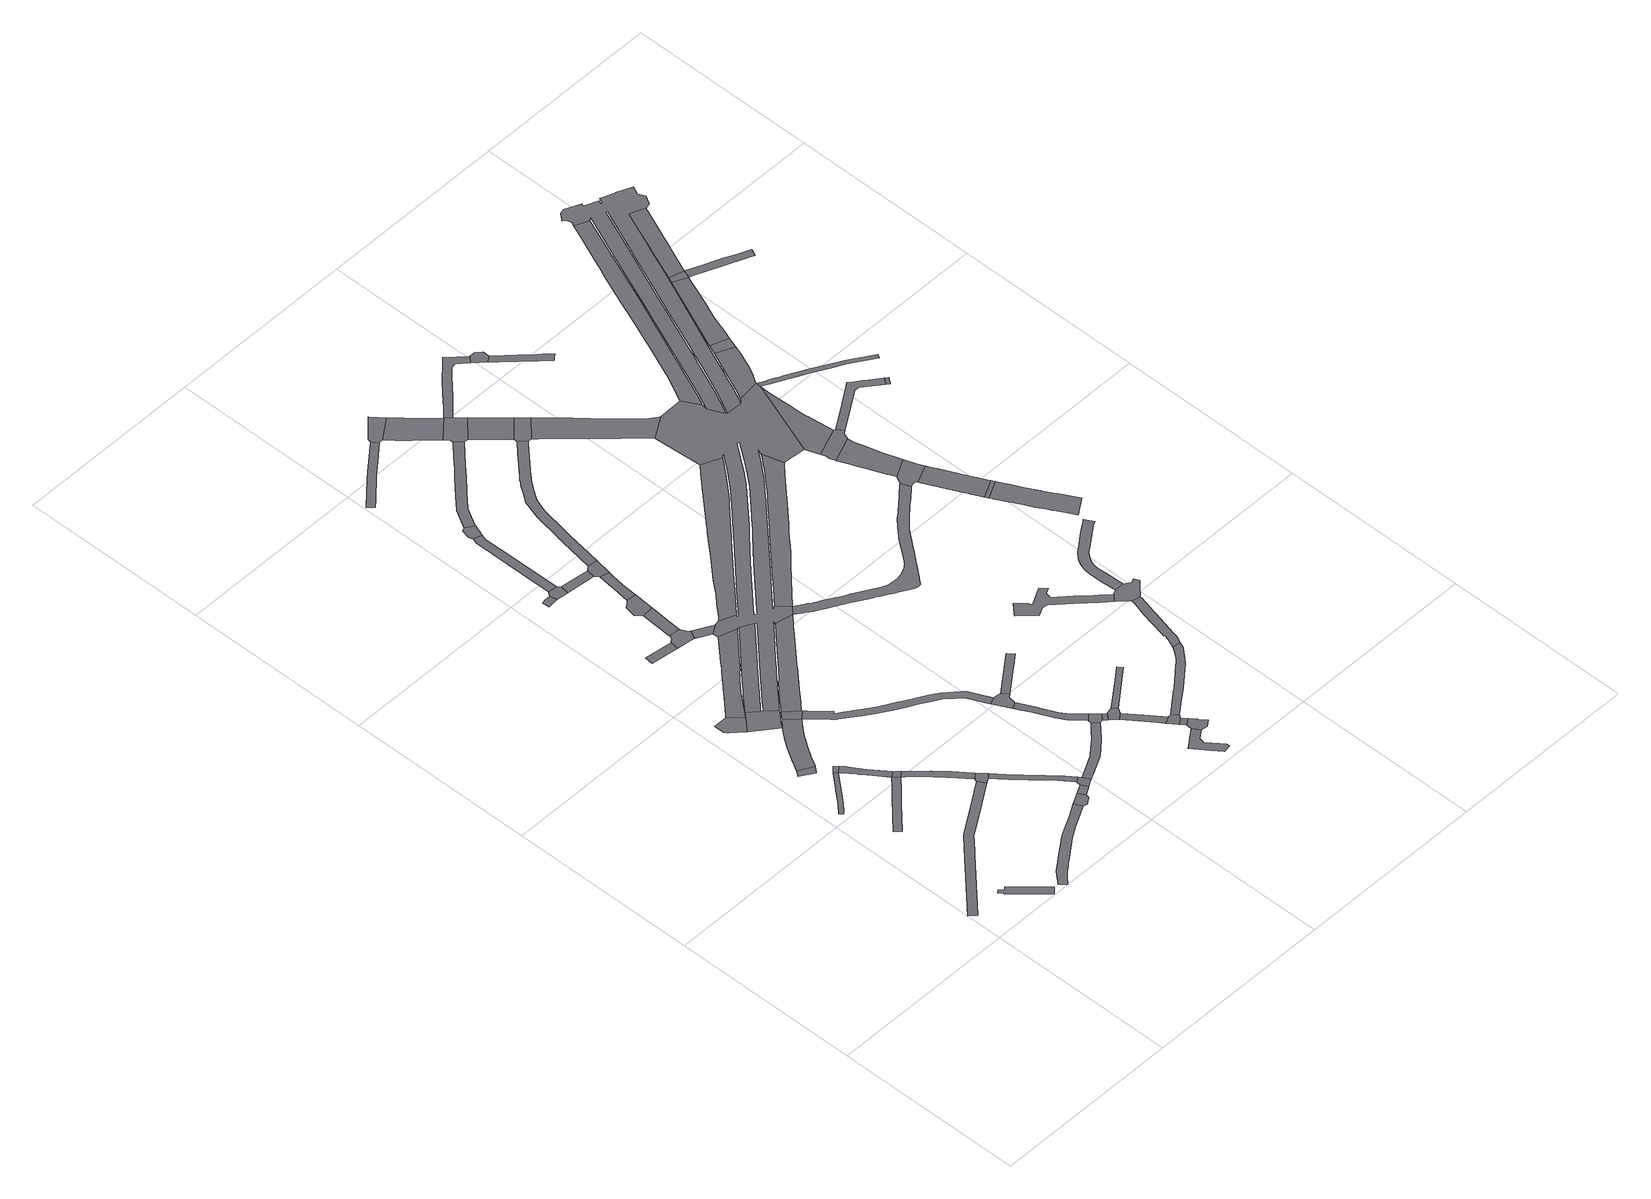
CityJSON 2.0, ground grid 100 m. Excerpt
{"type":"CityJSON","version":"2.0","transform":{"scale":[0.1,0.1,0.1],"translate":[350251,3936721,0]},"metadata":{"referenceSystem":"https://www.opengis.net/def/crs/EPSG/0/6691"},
"CityObjects":{
"road1":{"type":"Road","attributes":{"RoadStructureAttribute.sectionType":"1"},"geometry":[{"type":"MultiSurface","lod":"1","boundaries":[[[0,1,2,3,4,5,6,7,8,9,10,11,12,13,14,15,16,17,18,19,20]]]}]},
"road2":{"type":"Road","attributes":{"RoadStructureAttribute.sectionType":"1"},"geometry":[{"type":"MultiSurface","lod":"1","boundaries":[[[21,22,23,24,25,26,27,28,29,30,31,32,33,34,35]]]}]},
"road3":{"type":"Road","geometry":[{"type":"MultiSurface","lod":"1","boundaries":[[[36,37,38,39,40,41,42,43,44,45,46,47,48]]]}]},
"road4":{"type":"Road","attributes":{"RoadStructureAttribute.sectionType":"1"},"geometry":[{"type":"MultiSurface","lod":"1","boundaries":[[[49,50,51,52,53,54,55,56,57,58,59,60]]]}]},
"road5":{"type":"Road","geometry":[{"type":"MultiSurface","lod":"1","boundaries":[[[61,62,63,64]]]}]},
"road6":{"type":"Road","geometry":[{"type":"MultiSurface","lod":"1","boundaries":[[[65,41,40,66]]]}]},
"road7":{"type":"Road","attributes":{"RoadStructureAttribute.sectionType":"1"},"geometry":[{"type":"MultiSurface","lod":"1","boundaries":[[[67,68,69,70,71,72,73,66,40,74,75,76,77,78,79,80,49]]]}]},
"road8":{"type":"Road","geometry":[{"type":"MultiSurface","lod":"1","boundaries":[[[81,82,83,84,85,86,87]]]}]},
"road9":{"type":"Road","attributes":{"RoadStructureAttribute.sectionType":"1"},"geometry":[{"type":"MultiSurface","lod":"1","boundaries":[[[88,89,90,91,92,93,94,95,96,97,98,99,100,101,102,103,104,105,106,107,108,109,110]]]}]},
"road10":{"type":"Road","attributes":{"function":"2","RoadStructureAttribute.sectionType":"1"},"geometry":[{"type":"MultiSurface","lod":"1","boundaries":[[[111,112,113,114,115,116,117,118,119,120,62,61,121,122,123,124,125,126,127,128,129,130,131]]]}]},
"road11":{"type":"Road","geometry":[{"type":"MultiSurface","lod":"1","boundaries":[[[132,133,67,49,60,134]]]}]},
"road12":{"type":"Road","geometry":[{"type":"MultiSurface","lod":"1","boundaries":[[[135,136,137,138,139,140,141,142,143,144,145,146,147,148,149,150,151,152]]]}]},
"road13":{"type":"Road","attributes":{"RoadStructureAttribute.sectionType":"1"},"geometry":[{"type":"MultiSurface","lod":"1","boundaries":[[[60,153,154,155,156,157,158,159,160,161,162,163,164,165,166,134]]]}]},
"road14":{"type":"Road","geometry":[{"type":"MultiSurface","lod":"1","boundaries":[[[167,168,169,111,131]]]}]},
"road15":{"type":"Road","geometry":[{"type":"MultiSurface","lod":"1","boundaries":[[[160,35,34,170,171,172,173,161]]]}]},
"road16":{"type":"Road","attributes":{"RoadStructureAttribute.sectionType":"1"},"geometry":[{"type":"MultiSurface","lod":"1","boundaries":[[[174,175,176,177,178,179,180,181]]]}]},
"road17":{"type":"Road","geometry":[{"type":"MultiSurface","lod":"1","boundaries":[[[99,98,182,183,184,185]]]}]},
"road18":{"type":"Road","attributes":{"function":"2","RoadStructureAttribute.sectionType":"1"},"geometry":[{"type":"MultiSurface","lod":"1","boundaries":[[[186,187,188,189,190,191,192,193,194,195,196,197,84,83,198,199,200,201,202,203,204,205,206,207,208]]]}]},
"road19":{"type":"Road","attributes":{"RoadStructureAttribute.sectionType":"1"},"geometry":[{"type":"MultiSurface","lod":"1","boundaries":[[[209,210,211,212,213,214,215,216,217,218,219,220,221,222,223,224,225,172,171]]]}]},
"road20":{"type":"Road","attributes":{"RoadStructureAttribute.sectionType":"1"},"geometry":[{"type":"MultiSurface","lod":"1","boundaries":[[[226,227,228,229,230]]]}]},
"road21":{"type":"Road","attributes":{"RoadStructureAttribute.sectionType":"1"},"geometry":[{"type":"MultiSurface","lod":"1","boundaries":[[[184,231,232,185]]]}]},
"road22":{"type":"Road","attributes":{"function":"2","RoadStructureAttribute.sectionType":"7"},"geometry":[{"type":"MultiSurface","lod":"1","boundaries":[[[233,234,235,236,237,238,239,240,241,242,243,244,245,246,247,248,249,135,152,250,251,252,253,254,255,256,257,258,259,260,261]]]}]},
"road23":{"type":"Road","geometry":[{"type":"MultiSurface","lod":"1","boundaries":[[[262,263,174,181,264,265,266,267,268]]]}]},
"road24":{"type":"Road","geometry":[{"type":"MultiSurface","lod":"1","boundaries":[[[269,270,227,226,271,272]]]}]},
"road25":{"type":"Road","geometry":[{"type":"MultiSurface","lod":"1","boundaries":[[[273,274,275,218,217,232,231]]]}]},
"road26":{"type":"Road","attributes":{"RoadStructureAttribute.sectionType":"1"},"geometry":[{"type":"MultiSurface","lod":"1","boundaries":[[[276,277,278,279,280,281,282,283,284,285,286,287,288,289,290,291,292,293,294,295,296,297,298,299,300,301,302,303,304,305,306,307,308,309,310,311,312,313,314,315,316,317,318,319,320,321,322,167,131]]]}]},
"road27":{"type":"Road","attributes":{"RoadStructureAttribute.sectionType":"1"},"geometry":[{"type":"MultiSurface","lod":"1","boundaries":[[[323,324,325,326,327,328,329,262,268]]]}]},
"road28":{"type":"Road","attributes":{"function":"2","RoadStructureAttribute.sectionType":"1"},"geometry":[{"type":"MultiSurface","lod":"1","boundaries":[[[168,330,331,332,333,334,335,336,337,338,339,340,341,342,343,344,345,346,347,348,349,350,351,352,169]]]}]},
"road29":{"type":"Road","geometry":[{"type":"MultiSurface","lod":"1","boundaries":[[[353,354,355,356,266,265,357,358,359]]]}]},
"road30":{"type":"Road","attributes":{"RoadStructureAttribute.sectionType":"1"},"geometry":[{"type":"MultiSurface","lod":"1","boundaries":[[[360,361,362,363,270,269,364,365,366,367,368,369]]]}]},
"road31":{"type":"Road","geometry":[{"type":"MultiSurface","lod":"1","boundaries":[[[325,370,371,372,373,374,375,376,377,326]]]}]},
"road32":{"type":"Road","attributes":{"RoadStructureAttribute.sectionType":"1"},"geometry":[{"type":"MultiSurface","lod":"1","boundaries":[[[271,378,379,380,381,382,383,384,385,272]]]}]},
"road33":{"type":"Road","attributes":{"RoadStructureAttribute.sectionType":"1"},"geometry":[{"type":"MultiSurface","lod":"1","boundaries":[[[386,387,371,370,388,389,390,391,392,393]]]}]},
"road34":{"type":"Road","geometry":[{"type":"MultiSurface","lod":"1","boundaries":[[[368,394,395,396,397,398,399,369]]]}]},
"road35":{"type":"Road","attributes":{"RoadStructureAttribute.sectionType":"1"},"geometry":[{"type":"MultiSurface","lod":"1","boundaries":[[[400,401,402,403,404,405,406,407,408,409,410,411,412,413,414,415,275,274]]]}]},
"road36":{"type":"Road","geometry":[{"type":"MultiSurface","lod":"1","boundaries":[[[382,381,393,392,416,417]]]}]},
"road37":{"type":"Road","geometry":[{"type":"MultiSurface","lod":"1","boundaries":[[[418,419,420,421,300,299,422,423]]]}]},
"road38":{"type":"Road","attributes":{"RoadStructureAttribute.sectionType":"1"},"geometry":[{"type":"MultiSurface","lod":"1","boundaries":[[[424,425,426,427,428,429,430,431,432,433,434,435]]]}]},
"road39":{"type":"Road","attributes":{"RoadStructureAttribute.sectionType":"1"},"geometry":[{"type":"MultiSurface","lod":"1","boundaries":[[[436,437,438,439,440,441,442,418,423,443,444,445,446,447,448,449,450]]]}]},
"road40":{"type":"Road","geometry":[{"type":"MultiSurface","lod":"1","boundaries":[[[408,407,451,452,453,436,450]]]}]},
"road41":{"type":"Road","attributes":{"RoadStructureAttribute.sectionType":"1"},"geometry":[{"type":"MultiSurface","lod":"1","boundaries":[[[451,454,455,452]]]}]},
"road42":{"type":"Road","attributes":{"RoadStructureAttribute.sectionType":"1"},"geometry":[{"type":"MultiSurface","lod":"1","boundaries":[[[456,457,458,459,460,461,462,463,396,395,464,465,466,467,468,469,470]]]}]},
"road43":{"type":"Road","geometry":[{"type":"MultiSurface","lod":"1","boundaries":[[[471,455,454,472,473,474,475]]]}]},
"road44":{"type":"Road","attributes":{"RoadStructureAttribute.sectionType":"1"},"geometry":[{"type":"MultiSurface","lod":"1","boundaries":[[[476,477,478,421,420]]]}]},
"road45":{"type":"Road","attributes":{"RoadStructureAttribute.sectionType":"1"},"geometry":[{"type":"MultiSurface","lod":"1","boundaries":[[[479,480,481,482,483,484,485,486,487]]]}]},
"road46":{"type":"Road","attributes":{"RoadStructureAttribute.sectionType":"1"},"geometry":[{"type":"MultiSurface","lod":"1","boundaries":[[[488,474,473,489,490,491,492]]]}]},
"road47":{"type":"Road","attributes":{"RoadStructureAttribute.sectionType":"1"},"geometry":[{"type":"MultiSurface","lod":"1","boundaries":[[[416,493,494,495,496,497,498,499,500,501,502,503,504,505,506,507,508,509,510,511,512,513,514,515,516,517,518,519,520,521,522,523,524,525,526,527,528,529,417]]]}]},
"road48":{"type":"Road","geometry":[{"type":"MultiSurface","lod":"1","boundaries":[[[491,530,531,532,533,534,492]]]}]},
"road49":{"type":"Road","attributes":{"RoadStructureAttribute.sectionType":"1"},"geometry":[{"type":"MultiSurface","lod":"1","boundaries":[[[535,532,531,536]]]}]},
"road50":{"type":"Road","geometry":[{"type":"MultiSurface","lod":"1","boundaries":[[[537,538,539,540,535,536,479,487]]]}]},
"road51":{"type":"Road","geometry":[{"type":"MultiSurface","lod":"1","boundaries":[[[541,542,543,544,545,546,424,435]]]}]},
"road52":{"type":"Road","attributes":{"RoadStructureAttribute.sectionType":"1"},"geometry":[{"type":"MultiSurface","lod":"1","boundaries":[[[547,548,549,471,475]]]}]},
"road53":{"type":"Road","attributes":{"function":"3","RoadStructureAttribute.sectionType":"1"},"geometry":[{"type":"MultiSurface","lod":"1","boundaries":[[[543,550,551,552,553,554,555,556,557,544]]]}]},
"road54":{"type":"Road","attributes":{"function":"2","RoadStructureAttribute.sectionType":"1"},"geometry":[{"type":"MultiSurface","lod":"1","boundaries":[[[558,559,560,561,562,563,564,565,566,567,568,569,570,571,572,573,574,575,576,577,578,579,580,581,582,583,584,585,586,587,588,589,590,591,592,593,594,595,596]]]}]},
"road55":{"type":"Road","attributes":{"function":"2"},"geometry":[{"type":"MultiSurface","lod":"1","boundaries":[[[597,598,599,600,601,602,603,604,605,606,607,608,609,610,611,612,613,614,615,616,617,618,619,620,621,622,623,624,625,626,627,628,629,630,631,632,633,634,635,636,637,638,639,640,641,642,643,644,645,646,596,595,647,648,649,650,651,652,653,654,655,656,657,658,659,660,661,662,663,664,665,666,667,668,669,670,671,672,673,575,574,353,359,186,208,674,675,676,677,678,679,680,233,261,681,682,683,684,685,686,687,688,689,690,691,692,150,149,693,694,695,696,697,698,699,700,701,702,703,704,705,706,707,708,709,710,711,712,713,714,715,716,717,343,342,718],[719,720,721,722,723,724,725,726,727,728,729,730,731,732,733,734,735,736,737,738,739,740,741,742,743,744,745,746,747,748,749,750,751,752,753,754]]]}]},
"road56":{"type":"Road","geometry":[{"type":"MultiSurface","lod":"1","boundaries":[[[555,554,755,756,456,470,757,758,759]]]}]},
"road57":{"type":"Road","attributes":{"RoadStructureAttribute.sectionType":"1"},"geometry":[{"type":"MultiSurface","lod":"1","boundaries":[[[760,761,762,763,764,765,766,767,768,534,533,769,770,771,772,773,774,775,776]]]}]},
"road58":{"type":"Road","attributes":{"function":"2","RoadStructureAttribute.sectionType":"1"},"geometry":[{"type":"MultiSurface","lod":"1","boundaries":[[[777,778,779,780,781,782,783,784,785,786,787,788,628,627,789,790,791,792,793,794,795,796,797,798,799,800,801,802,597,718]]]}]},
"road59":{"type":"Road","attributes":{"function":"3","RoadStructureAttribute.sectionType":"1"},"geometry":[{"type":"MultiSurface","lod":"1","boundaries":[[[803,804,805,806,758,757,807,808]]]}]},
"road60":{"type":"Road","geometry":[{"type":"MultiSurface","lod":"1","boundaries":[[[342,809,810,811,812,813,814,815,816,817,818,819,820,821,822,823,824,825,826,827,828,829,830,831,832,833,834,835,836,837,838,839,840,841,842,843,844,845,846,847,848,849,850,851,852,853,854,855,856,857,858,859,860,861,862,863,864,865,866,867,868,869,870,871,872,873,874,875,876,877,878,879,880,881,882,883,884,885,886,887,888,889,890,891,892,893,894,895,896,897,898,899,900,901,902,903,904,905,906,907,908,909,910,911,912,913,914,915,916,917,918,919,920,921,922,923,924,925,926,927,928,929,930,931,932,933,934,935,936,937,938,939,940,941,942,943,944,945,946,947,948,949,950,951,952,953,954,955,956,957,958,959,960,961,962,963,964,965,966,967,968,969,970,971,972,973,974,975,976,977,978,979,980,981,982,983,984,985,986,987,988,989,990,991,992,993,994,995,996,997,998,999,1000,1001,1002,1003,1004,1005,1006,1007,1008,1009,1010,1011,1012,1013,1014,1015,1016,1017,1018,1019,1020,1021,1022,1023,1024,1025,1026,1027,1028,1029,1030,1031,1032,1033,1034,1035,1036,1037,1038,1039,1040,1041,1042,1043,1044,1045,1046,1047,1048,1049,1050,1051,1052,718]]]}]},
"road61":{"type":"Road","geometry":[{"type":"MultiSurface","lod":"1","boundaries":[[[1053,1054,803,808,511,510,1055,1056]]]}]},
"road62":{"type":"Road","attributes":{"RoadStructureAttribute.sectionType":"1"},"geometry":[{"type":"MultiSurface","lod":"1","boundaries":[[[1057,1058,1059,1060,1061,1062,1063,1064,1065,1066,1067,1068,1069,1070,1071,1072,1073,1074,1075,1076,1077,1078,1079]]]}]},
"road63":{"type":"Road","attributes":{"RoadStructureAttribute.sectionType":"1"},"geometry":[{"type":"MultiSurface","lod":"1","boundaries":[[[1080,1081,1082,1083,1084,1085,1086,1087,1088,1089,1090,1091,1092,1093,1094,1095,1096,555,759]]]}]},
"road64":{"type":"Road","geometry":[{"type":"MultiSurface","lod":"1","boundaries":[[[1097,1098,1099,1100,1101,1102,1103,1056,1055,1104,1105,1106,1107,1108,1109,1110,1111,646,645]]]}]},
"road65":{"type":"Road","geometry":[{"type":"MultiSurface","lod":"1","boundaries":[[[1112,1113,1114,1115,1116,1117,1118,1119,1120,1121,1122,1123,1124,1125,1126,1127,1128,1129,1130,1131,1132,760,776]]]}]},
"road66":{"type":"Road","geometry":[{"type":"MultiSurface","lod":"1","boundaries":[[[1133,1057,1079,1120,1119,1134,1135,1136,1137,1138,1139]]]}]},
"road67":{"type":"Road","geometry":[{"type":"MultiSurface","lod":"1","boundaries":[[[1140,1141,1089,1088,1142,1143,1144,1145]]]}]},
"road68":{"type":"Road","attributes":{"RoadStructureAttribute.sectionType":"1"},"geometry":[{"type":"MultiSurface","lod":"1","boundaries":[[[1144,1146,1147,1148,1149,1150,1151,1152,1153,1154,1155,1156,1157,1145]]]}]},
"road69":{"type":"Road","attributes":{"RoadStructureAttribute.sectionType":"1"},"geometry":[{"type":"MultiSurface","lod":"1","boundaries":[[[1158,1159,1160,1161,1162,1163,1164,1165,1166,1167,1168,1169,1170,1171,1172,1173,1174,1175,1176,1177,1178,1179,1180,1181,1182,1183,1184,1185,1186,1187,1188,1189,1190,1133,1139]]]}]},
"road70":{"type":"Road","attributes":{"function":"3","RoadStructureAttribute.sectionType":"1"},"geometry":[{"type":"MultiSurface","lod":"1","boundaries":[[[1191,1192,1193,1194,1195,1196,1197,1198,1199,1200,1201,1202,1203,1204,1205]]]}]},
"road71":{"type":"Road","attributes":{"RoadStructureAttribute.sectionType":"1"},"geometry":[{"type":"MultiSurface","lod":"1","boundaries":[[[1206,1205,1204,1011,1010,1207,1208,1209,1210,1211,1212,1213,1214,1215,1216,1217,1218,1219,1220,1221,1222,1223,1224,1225,1226,1227,1228,1229,1230,1231,1232,1233,1234,1235,1236]]]}]},
"road72":{"type":"Road","geometry":[{"type":"MultiSurface","lod":"1","boundaries":[[[1237,1238,1239,1240,1196,1195,1241,1242,1243,1244]]]}]},
"road73":{"type":"Road","geometry":[{"type":"MultiSurface","lod":"1","boundaries":[[[1235,1245,1246,1247,1248,1249,1250,1251,1252,1253,1254,1255,1256,1257,1258,1259,1260,1261,1262,1263,1264,1265,1266,1267,1268,1269,1270,1271,1272,1273,1274,1275,1276,1277,1278,1279,1280,1281,1282,1283,1284,1285,1286,1287,1288,1289,1290,1291,1292,1293,1294,1295,1296,1297,1298,1299,1300,1301,1302,1303,1304,1305,1306,1307,1308,1309,1310,1311,1312,1313,1314,1315,1316,1317,1318,1236]]]}]},
"road74":{"type":"Road","geometry":[{"type":"MultiSurface","lod":"1","boundaries":[[[630,1237,1244,1319,1320,1321,1322,1323,1324,1325,1326,1327,1328,1329,631]]]}]},
"road75":{"type":"Road","geometry":[{"type":"MultiSurface","lod":"1","boundaries":[[[1330,1331,1309,1308,1332]]]}]},
"road76":{"type":"Road","attributes":{"function":"3","RoadStructureAttribute.sectionType":"1"},"geometry":[{"type":"MultiSurface","lod":"1","boundaries":[[[1333,1334,1335,1336,1337,1338,1339,1340,1341,1342,1343,1344,1330,1332,1345,1346,1347,1348,1349,1350,1351,1352,1353,1354,1355,1356,1357,1358,1359]]]}]},
"road77":{"type":"Road","geometry":[{"type":"MultiSurface","lod":"1","boundaries":[[[1360,1361,1362,1363,1364,633,632,1365,1366,1367,1368,1369,1370,1371,1372,1373]]]}]},
"road78":{"type":"Road","attributes":{"RoadStructureAttribute.sectionType":"1"},"geometry":[{"type":"MultiSurface","lod":"1","boundaries":[[[1374,1375,1376,1377,1378,1379,1380,1381,1243,1242,1382,1383,1384,1385,1386,1387,1388]]]}]},
"road79":{"type":"Road","geometry":[{"type":"MultiSurface","lod":"1","boundaries":[[[1372,1389,1390,1391,1392,1393,1373]]]}]},
"road80":{"type":"Road","attributes":{"function":"2","RoadStructureAttribute.sectionType":"1"},"geometry":[{"type":"MultiSurface","lod":"1","boundaries":[[[643,1394,1395,1396,1397,1398,1399,1400,1401,1402,1403,1404,1405,1406,1407,1408,1409,1410,1411,1412,1413,1414,1415,1416,1417,644]]]}]},
"road81":{"type":"Road","attributes":{"RoadStructureAttribute.sectionType":"1"},"geometry":[{"type":"MultiSurface","lod":"1","boundaries":[[[1418,1419,1420,1421,1422,1423,1424,1425,1426,1427,1428,1429,1430,632,631,1431,1432,1433,1434,1435,1436,1437,1438,1439,1440,1441,1442,1443,1444]]]}]},
"road82":{"type":"Road","geometry":[{"type":"MultiSurface","lod":"1","boundaries":[[[1388,1387,1445,1446]]]}]},
"road83":{"type":"Road","attributes":{"function":"2","RoadStructureAttribute.sectionType":"1"},"geometry":[{"type":"MultiSurface","lod":"1","boundaries":[[[1447,1448,1449,1450,1451,1452,1453,1454,1390,1389]]]}]},
"road84":{"type":"Road","attributes":{"function":"2","RoadStructureAttribute.sectionType":"7"},"geometry":[{"type":"MultiSurface","lod":"1","boundaries":[[[1455,1456,1457,1458,1459,1460,1405,1404,1461,1462,1463,1464,1465,1466,1467,1468,1469,1470,1471,1472,1473,1474,1475,1476,1477,1478,1479,640,639,1480,1481,1482,1483,1484,1485,1486,1487,1488,1489,1490,1491,1492,1493,1494,1495,1496,1497,1498,1499,1500,1501,1502,1503,1504,1505,1506,1507,1508,1509,1510,1511,1512,1513,1514,1515,637,636,1516,1517,1518,1519,1520,1521,1522,1523,1524,1525,1526,1527,1528,1529,1530,1531,1532,1533,1534,1535,1536,1537,1538,1539,1540,1541,1542,1543,1544,1545,1546,1547,1548,1549,1550,1551,1552,1553]]]}]},
"road85":{"type":"Road","geometry":[{"type":"MultiSurface","lod":"1","boundaries":[[[1454,1453,1554,1555]]]}]},
"road86":{"type":"Road","attributes":{"function":"2","RoadStructureAttribute.sectionType":"1"},"geometry":[{"type":"MultiSurface","lod":"1","boundaries":[[[1554,1556,1557,1558,1559,1560,1561,1537,1536,1562,1563,1564,1555]]]}]},
"road87":{"type":"Road","attributes":{"RoadStructureAttribute.sectionType":"1"},"geometry":[{"type":"MultiSurface","lod":"1","boundaries":[[[1453,1565,1566,1567,1568,1569,1570,1571,1572,1573,1574,1575,1576,1577,1554]]]}]}
},
"vertices":[
[383,54,0],[349,89,0],[323,116,0],[299,145,0],[297,147,0],[287,157,0],[248,200,0],[233,186,0],[222,198,0],[214,206,0],[199,195,0],[209,185,0],[219,174,0],[215,170,0],[265,115,0],[296,82,0],[298,80,0],[342,34,0],[360,15,0],[368,7,0],[399,37,0],
[483,634,0],[412,588,0],[357,553,0],[303,499,0],[301,497,0],[4,198,0],[36,166,0],[300,431,0],[302,433,0],[319,450,0],[386,517,0],[404,529,0],[499,589,0],[664,696,0],[639,735,0],
[100,1049,0],[129,1079,0],[182,1142,0],[193,1154,0],[254,1227,0],[239,1243,0],[175,1168,0],[169,1161,0],[158,1148,0],[122,1106,0],[112,1094,0],[69,1051,0],[86,1035,0],
[400,1033,0],[357,992,0],[312,948,0],[308,944,0],[306,942,0],[158,799,0],[186,770,0],[305,886,0],[307,888,0],[335,915,0],[372,950,0],[426,1003,0],
[214,1329,0],[136,1372,0],[117,1343,0],[186,1299,0],
[268,1271,0],[286,1252,0],
[428,1054,0],[357,1149,0],[346,1164,0],[311,1220,0],[309,1223,0],[303,1233,0],[299,1237,0],[268,1211,0],[309,1157,0],[311,1154,0],[321,1140,0],[362,1084,0],[387,1050,0],[398,1034,0],
[159,1699,0],[168,1708,0],[223,1765,0],[158,1827,0],[87,1827,0],[87,1773,0],[99,1757,0],
[460,11,0],[474,25,0],[506,57,0],[536,79,0],[550,90,0],[551,91,0],[557,95,0],[677,184,0],[733,218,0],[808,259,0],[855,284,0],[833,323,0],[762,283,0],[712,256,0],[679,240,0],[666,233,0],[649,223,0],[540,142,0],[522,129,0],[505,117,0],[478,96,0],[422,33,0],[452,3,0],
[324,1636,0],[316,1629,0],[314,1626,0],[299,1610,0],[293,1604,0],[282,1592,0],[242,1543,0],[214,1501,0],[167,1427,0],[166,1424,0],[220,1339,0],[240,1375,0],[243,1381,0],[287,1450,0],[289,1453,0],[313,1488,0],[314,1490,0],[315,1491,0],[316,1493,0],[349,1534,0],[388,1575,0],
[436,1044,0],[433,1046,0],[454,1025,0],
[244,1787,0],[228,1769,0],[224,1765,0],[170,1709,0],[160,1698,0],[287,1601,0],[299,1617,0],[314,1637,0],[316,1639,0],[332,1656,0],[344,1669,0],[347,1672,0],[356,1682,0],[357,1683,0],[358,1684,0],[305,1733,0],[298,1738,0],[296,1740,0],
[441,988,0],[487,943,0],[531,895,0],[568,851,0],[573,845,0],[577,840,0],[643,754,0],[644,753,0],[673,775,0],[668,781,0],[606,863,0],[599,871,0],[598,872,0],[549,930,0],
[424,1607,0],[421,1610,0],[357,1671,0],
[679,706,0],[688,712,0],[711,731,0],[693,751,0],
[332,2324,0],[324,2325,0],[322,2325,0],[186,2344,0],[180,2299,0],[322,2280,0],[324,2280,0],[326,2279,0],
[875,277,0],[909,300,0],[914,319,0],[894,356,0],
[504,2195,0],[420,2105,0],[394,2077,0],[391,2073,0],[333,2011,0],[321,1999,0],[319,1996,0],[309,1986,0],[297,1973,0],[286,1962,0],[246,1919,0],[173,1842,0],[227,1770,0],[317,1882,0],[319,1884,0],[375,1943,0],[379,1947,0],[388,1956,0],[392,1960,0],[410,1979,0],[415,1979,0],[459,2024,0],[597,2165,0],
[694,705,0],[717,677,0],[748,637,0],[751,633,0],[807,570,0],[807,569,0],[823,551,0],[894,474,0],[945,406,0],[970,424,0],[933,473,0],[922,485,0],[875,539,0],[869,545,0],[810,614,0],[799,626,0],[760,672,0],
[180,2882,0],[172,2919,0],[141,2917,0],[120,2915,0],[122,2877,0],
[960,348,0],[940,381,0],
[610,2166,0],[463,2016,0],[444,1998,0],[432,1985,0],[418,1971,0],[405,1958,0],[399,1952,0],[397,1949,0],[392,1945,0],[386,1939,0],[382,1934,0],[354,1905,0],[339,1889,0],[320,1870,0],[319,1869,0],[317,1867,0],[246,1789,0],[299,1744,0],[303,1749,0],[314,1761,0],[316,1762,0],[318,1765,0],[341,1790,0],[400,1851,0],[460,1912,0],[491,1943,0],[496,1948,0],[535,1989,0],[675,2131,0],
[358,2358,0],[357,2344,0],[373,2273,0],[422,2266,0],[446,2310,0],[437,2316,0],[417,2354,0],
[234,2935,0],[189,2941,0],[243,2875,0],[248,2920,0],
[978,359,0],[1001,371,0],[982,407,0],
[391,1572,0],[401,1561,0],[411,1549,0],[476,1475,0],[482,1468,0],[485,1464,0],[487,1463,0],[491,1460,0],[493,1458,0],[498,1454,0],[582,1392,0],[642,1351,0],[690,1320,0],[691,1319,0],[759,1282,0],[804,1257,0],[865,1223,0],[909,1196,0],[951,1158,0],[973,1137,0],[977,1132,0],[981,1126,0],[1022,1045,0],[1035,1018,0],[1070,1035,0],[1063,1049,0],[1049,1079,0],[1016,1148,0],[1004,1164,0],[979,1187,0],[933,1227,0],[887,1257,0],[809,1300,0],[781,1317,0],[759,1329,0],[689,1369,0],[663,1384,0],[659,1387,0],[562,1454,0],[547,1465,0],[527,1479,0],[513,1490,0],[509,1492,0],[519,1501,0],[483,1539,0],[438,1592,0],[432,1598,0],
[420,2386,0],[426,2464,0],[432,2533,0],[371,2529,0],[365,2453,0],[363,2425,0],[358,2363,0],
[484,1675,0],[493,1685,0],[516,1710,0],[586,1785,0],[593,1792,0],[614,1815,0],[695,1901,0],[696,1902,0],[719,1927,0],[766,1977,0],[778,1990,0],[783,1995,0],[832,2044,0],[737,2062,0],[733,2056,0],[624,1944,0],[597,1916,0],[544,1863,0],[490,1808,0],[488,1806,0],[484,1807,0],[410,1729,0],[369,1684,0],
[548,2254,0],[541,2258,0],[532,2263,0],[457,2305,0],[426,2264,0],[485,2232,0],[499,2225,0],
[188,3382,0],[187,3318,0],[188,3282,0],[189,3014,0],[234,3104,0],[233,3251,0],[232,3317,0],[233,3375,0],[241,3398,0],[198,3412,0],
[440,2643,0],[391,2647,0],[382,2640,0],[359,2621,0],[356,2621,0],[343,2562,0],[352,2552,0],[362,2539,0],
[329,2865,0],[331,2865,0],[346,2864,0],[395,2858,0],[403,2902,0],[338,2910,0],[331,2910,0],[329,2911,0],
[405,2771,0],[402,2739,0],[441,2655,0],[447,2727,0],[448,2736,0],[458,2799,0],[462,2826,0],[413,2834,0],
[262,3459,0],[262,3461,0],[220,3488,0],[202,3481,0],[190,3432,0],[194,3422,0],
[1037,389,0],[1109,426,0],[1124,434,0],[1127,436,0],[1133,439,0],[1165,466,0],[1213,508,0],[1284,579,0],[1255,606,0],[1223,576,0],[1182,537,0],[1138,501,0],[1107,475,0],[1102,472,0],[1018,426,0],[1003,418,0],
[476,2912,0],[427,2920,0],
[1114,944,0],[1119,984,0],[1137,998,0],[1113,1029,0],[1036,1016,0],[1081,927,0],
[323,4160,0],[252,4103,0],[180,4044,0],[143,4012,0],[13,3897,0],[14,3895,0],[40,3866,0],[72,3895,0],[186,3996,0],[206,4013,0],[252,4051,0],[344,4126,0],
[1285,655,0],[1231,714,0],[1200,763,0],[1164,840,0],[1156,857,0],[1156,858,0],[1133,905,0],[1101,887,0],[1124,842,0],[1132,825,0],[1169,746,0],[1178,732,0],[1189,712,0],[1197,696,0],[1256,627,0],
[1301,582,0],[1329,612,0],[1307,632,0],
[1321,564,0],[1348,595,0],
[574,3888,0],[505,3818,0],[489,3802,0],[452,3765,0],[417,3730,0],[340,3652,0],[338,3650,0],[276,3588,0],[316,3558,0],[337,3578,0],[339,3581,0],[454,3696,0],[481,3723,0],[508,3750,0],[609,3851,0],
[1384,604,0],[1334,553,0],[1355,530,0],[1385,552,0],[1402,580,0],
[1191,1039,0],[1334,1147,0],[1310,1179,0],
[1536,257,0],[1436,181,0],[1499,98,0],[1535,50,0],[1575,55,0],[1573,76,0],[1512,156,0],[1516,185,0],[1559,216,0],
[1449,470,0],[1375,504,0],[1460,391,0],[1482,361,0],[1518,380,0],
[487,2975,0],[508,3106,0],[511,3122,0],[514,3138,0],[524,3192,0],[535,3257,0],[545,3300,0],[568,3369,0],[602,3418,0],[615,3437,0],[618,3441,0],[629,3456,0],[645,3474,0],[652,3482,0],[661,3492,0],[683,3515,0],[797,3633,0],[807,3644,0],[773,3681,0],[723,3629,0],[647,3549,0],[624,3526,0],[614,3516,0],[606,3507,0],[599,3497,0],[590,3487,0],[580,3474,0],[574,3466,0],[566,3454,0],[560,3445,0],[523,3394,0],[492,3295,0],[488,3277,0],[465,3147,0],[461,3130,0],[461,3129,0],[457,3103,0],
[1502,335,0],[1518,313,0],[1551,337,0],[1563,354,0],[1535,382,0],
[1571,311,0],[1538,286,0],
[1593,212,0],[1625,236,0],[1598,273,0],[1598,276,0],
[346,4127,0],[348,4129,0],[367,4130,0],[480,4210,0],[428,4272,0],[326,4178,0],
[1605,736,0],[1587,760,0],[1523,711,0],
[407,4084,0],[430,4057,0],[457,4029,0],[498,3987,0],[553,3930,0],[654,4021,0],[558,4122,0],[530,4153,0],
[1193,2944,0],[1130,2876,0],[1093,2836,0],[1062,2802,0],[1059,2800,0],[968,2698,0],[964,2693,0],[946,2674,0],[885,2605,0],[859,2575,0],[826,2540,0],[746,2452,0],[686,2378,0],[648,2339,0],[647,2339,0],[598,2280,0],[578,2260,0],[658,2229,0],[659,2231,0],[660,2232,0],[766,2339,0],[809,2384,0],[982,2560,0],[993,2571,0],[996,2574,0],[999,2577,0],[1029,2608,0],[1137,2718,0],[1164,2745,0],[1190,2773,0],[1212,2796,0],[1235,2824,0],[1262,2855,0],[1284,2883,0],[1308,2913,0],[1322,2932,0],[1325,2935,0],[1326,2936,0],[1227,2981,0],
[817,2141,0],[814,2138,0],[811,2136,0],[808,2134,0],[804,2133,0],[801,2132,0],[800,2132,0],[796,2132,0],[794,2132,0],[884,2225,0],[928,2270,0],[1095,2441,0],[1129,2476,0],[1130,2476,0],[1261,2610,0],[1267,2617,0],[1285,2634,0],[1309,2660,0],[1337,2690,0],[1376,2734,0],[1392,2753,0],[1417,2783,0],[1445,2818,0],[1469,2850,0],[1474,2857,0],[1473,2855,0],[1471,2848,0],[1470,2843,0],[1467,2836,0],[1465,2831,0],[1462,2826,0],[1495,2716,0],[1555,2710,0],[1616,2704,0],[1766,3115,0],[1768,3141,0],[1650,3125,0],[1644,3117,0],[1637,3111,0],[1628,3105,0],[1545,3108,0],[1542,3111,0],[1537,3114,0],[1500,3197,0],[1501,3203,0],[1503,3216,0],[1505,3226,0],[1456,3315,0],[1327,3312,0],[1211,3240,0],[1330,2940,0],[1336,2945,0],[1345,2950,0],[1351,2953,0],[1340,2939,0],[1336,2934,0],[1316,2907,0],[1292,2876,0],[1270,2849,0],[1243,2817,0],[1219,2790,0],[1198,2766,0],[1172,2738,0],[1145,2711,0],[1035,2600,0],[1006,2570,0],[972,2535,0],[816,2377,0],[773,2332,0],[654,2211,0],[654,2213,0],[653,2215,0],[653,2217,0],[653,2220,0],[654,2222,0],[655,2225,0],[656,2227,0],[599,2166,0],[602,2167,0],[603,2168,0],[605,2168,0],[607,2167,0],[609,2167,0],[609,2166,0],[683,2127,0],[686,2125,0],[542,1979,0],[501,1938,0],[470,1906,0],[408,1843,0],[350,1782,0],[325,1755,0],[318,1747,0],[316,1745,0],[312,1741,0],[308,1736,0],[363,1689,0],[366,1693,0],[381,1709,0],[393,1722,0],[401,1730,0],[409,1739,0],[432,1763,0],[450,1782,0],[465,1798,0],[477,1809,0],[493,1827,0],[517,1851,0],[523,1857,0],[530,1864,0],[534,1869,0],[537,1871,0],[544,1878,0],[556,1891,0],[583,1918,0],[726,2062,0],[741,2078,0],[741,2074,0],[740,2071,0],[740,2068,0],[738,2065,0],[868,2080,0],[739,2197,0],[904,2365,0],[988,2450,0],[1065,2525,0],[1076,2535,0],[1078,2537,0],[1102,2560,0],[1183,2644,0],[1274,2738,0],[1335,2812,0],[1361,2847,0],[1409,2912,0],[1421,2928,0],[1432,2942,0],[1439,2952,0],[1441,2951,0],[1445,2948,0],[1447,2947,0],[1440,2937,0],[1433,2927,0],[1417,2906,0],[1369,2841,0],[1343,2806,0],[1282,2732,0],[1191,2638,0],[1109,2553,0],[1103,2547,0],[1094,2538,0],[1084,2528,0],[1074,2518,0],[996,2442,0],[912,2357,0],[748,2189,0],[726,2166,0],[723,2168,0],[715,2172,0],
[574,3908,0],[574,3889,0],[630,3851,0],[727,3943,0],[682,3990,0],
[1849,661,0],[1842,648,0],[1825,622,0],[1805,600,0],[1791,586,0],[1772,571,0],[1665,481,0],[1659,477,0],[1603,434,0],[1632,406,0],[1694,453,0],[1811,550,0],[1833,572,0],[1875,620,0],[1878,623,0],[1884,638,0],[1890,653,0],
[930,2141,0],[945,2156,0],[967,2178,0],[1067,2275,0],[1108,2315,0],[1155,2364,0],[1168,2378,0],[1200,2411,0],[1228,2439,0],[1313,2528,0],[1411,2629,0],[1483,2703,0],[1453,2812,0],[1424,2776,0],[1400,2746,0],[1384,2728,0],[1344,2683,0],[1316,2653,0],[1292,2628,0],[1292,2627,0],[1268,2603,0],[1149,2481,0],[1137,2469,0],[1130,2462,0],[935,2263,0],[892,2218,0],
[869,3791,0],[832,3830,0],[780,3886,0],[741,3928,0],[633,3847,0],[772,3701,0],
[847,2033,0],[861,2025,0],[872,2017,0],[880,2012,0],[882,2011,0],[890,2006,0],[896,2001,0],[902,1998,0],[906,1995,0],[910,1992,0],[913,1990,0],[915,1989,0],[917,1988,0],[918,1987,0],[920,1986,0],[921,1985,0],[922,1985,0],[923,1984,0],[924,1984,0],[925,1983,0],[926,1982,0],[928,1981,0],[929,1980,0],[931,1979,0],[933,1978,0],[935,1977,0],[938,1976,0],[940,1974,0],[943,1973,0],[945,1971,0],[948,1970,0],[951,1968,0],[955,1966,0],[958,1964,0],[961,1962,0],[965,1960,0],[969,1958,0],[972,1956,0],[976,1954,0],[980,1952,0],[984,1950,0],[988,1948,0],[992,1946,0],[996,1944,0],[1000,1942,0],[1004,1939,0],[1008,1937,0],[1013,1935,0],[1017,1932,0],[1022,1929,0],[1027,1927,0],[1032,1924,0],[1037,1921,0],[1042,1918,0],[1047,1916,0],[1052,1913,0],[1057,1911,0],[1061,1908,0],[1065,1906,0],[1068,1904,0],[1071,1902,0],[1072,1902,0],[1075,1900,0],[1077,1898,0],[1080,1897,0],[1082,1896,0],[1084,1894,0],[1086,1893,0],[1088,1892,0],[1089,1891,0],[1091,1890,0],[1092,1889,0],[1094,1888,0],[1095,1887,0],[1097,1886,0],[1099,1885,0],[1101,1884,0],[1103,1883,0],[1104,1882,0],[1106,1880,0],[1109,1879,0],[1111,1878,0],[1113,1877,0],[1115,1875,0],[1117,1874,0],[1119,1873,0],[1121,1872,0],[1123,1871,0],[1125,1870,0],[1126,1869,0],[1128,1868,0],[1129,1867,0],[1131,1866,0],[1133,1865,0],[1135,1864,0],[1137,1862,0],[1140,1861,0],[1144,1859,0],[1148,1856,0],[1153,1853,0],[1159,1850,0],[1166,1846,0],[1173,1842,0],[1181,1837,0],[1189,1832,0],[1198,1827,0],[1207,1822,0],[1217,1816,0],[1227,1810,0],[1237,1804,0],[1247,1798,0],[1258,1792,0],[1268,1786,0],[1278,1781,0],[1288,1775,0],[1297,1770,0],[1306,1765,0],[1314,1761,0],[1322,1757,0],[1329,1754,0],[1335,1752,0],[1341,1751,0],[1346,1750,0],[1350,1750,0],[1353,1750,0],[1356,1752,0],[1359,1753,0],[1361,1755,0],[1363,1757,0],[1364,1759,0],[1365,1760,0],[1367,1762,0],[1368,1763,0],[1369,1765,0],[1370,1766,0],[1372,1768,0],[1373,1770,0],[1374,1771,0],[1376,1773,0],[1378,1776,0],[1381,1779,0],[1385,1784,0],[1390,1790,0],[1396,1798,0],[1404,1808,0],[1414,1821,0],[1417,1824,0],[1427,1836,0],[1441,1854,0],[1456,1873,0],[1472,1892,0],[1488,1912,0],[1503,1931,0],[1517,1949,0],[1529,1965,0],[1539,1977,0],[1548,1988,0],[1554,1996,0],[1559,2002,0],[1562,2006,0],[1565,2009,0],[1566,2012,0],[1567,2013,0],[1568,2014,0],[1569,2016,0],[1570,2017,0],[1571,2018,0],[1572,2019,0],[1574,2021,0],[1576,2023,0],[1579,2025,0],[1582,2029,0],[1586,2033,0],[1587,2034,0],[1591,2038,0],[1598,2044,0],[1605,2051,0],[1613,2059,0],[1623,2068,0],[1634,2077,0],[1647,2088,0],[1660,2100,0],[1674,2112,0],[1688,2124,0],[1702,2135,0],[1705,2137,0],[1716,2146,0],[1728,2156,0],[1738,2165,0],[1747,2172,0],[1754,2178,0],[1759,2182,0],[1763,2186,0],[1766,2188,0],[1768,2190,0],[1770,2192,0],[1771,2193,0],[1773,2194,0],[1774,2195,0],[1775,2196,0],[1776,2197,0],[1777,2197,0],[1755,2246,0],[1746,2240,0],[1649,2156,0],[1635,2145,0],[1617,2130,0],[1603,2118,0],[1585,2104,0],[1530,2047,0],[1513,2029,0],[1506,2021,0],[1505,2020,0],[1489,2001,0],[1426,1918,0],[1404,1892,0],[1391,1880,0],[1384,1876,0],[1372,1869,0],[1352,1861,0],[1338,1857,0],[1321,1852,0],[1300,1851,0],[1277,1854,0],[1265,1856,0],[1254,1859,0],[1221,1874,0],[1130,1925,0],[1103,1940,0],[1101,1942,0],[1083,1951,0],[1048,1971,0],[1043,1974,0],[1042,1974,0],[1006,1995,0],[997,2000,0],[994,2002,0],[978,2011,0],[967,2017,0],[965,2018,0],[953,2024,0],[948,2028,0],[928,2041,0],[911,2052,0],
[904,3753,0],[886,3773,0],[827,3644,0],[921,3735,0],
[1906,1077,0],[1860,1120,0],[1843,1136,0],[1778,1198,0],[1699,1272,0],[1703,1301,0],[1733,1317,0],[1703,1348,0],[1618,1303,0],[1610,1299,0],[1603,1320,0],[1558,1367,0],[1515,1321,0],[1505,1311,0],[1537,1279,0],[1582,1231,0],[1602,1241,0],[1626,1255,0],[1656,1250,0],[1773,1140,0],[1786,1127,0],[1828,1087,0],[1875,1044,0],
[716,4021,0],[723,4028,0],[766,4070,0],[779,4082,0],[865,4166,0],[905,4206,0],[935,4212,0],[977,4174,0],[986,4166,0],[1014,4195,0],[931,4274,0],[925,4278,0],[918,4272,0],[889,4244,0],[825,4187,0],[760,4124,0],[703,4066,0],
[1321,3316,0],[1268,3355,0],[1155,3474,0],[1151,3478,0],[1048,3598,0],[1004,3646,0],[965,3689,0],[835,3636,0],[850,3619,0],[997,3466,0],[1027,3433,0],[1064,3396,0],[1083,3376,0],[1103,3354,0],[1208,3244,0],
[1907,692,0],[1913,716,0],[1947,858,0],[1951,872,0],[1965,930,0],[1968,940,0],[1974,966,0],[1976,978,0],[1931,990,0],[1931,979,0],[1929,966,0],[1913,912,0],[1908,894,0],[1876,753,0],[1872,737,0],[1878,733,0],[1872,718,0],[1870,710,0],[1866,699,0],[1859,683,0],[1855,672,0],
[1932,1089,0],[2023,1025,0],[2029,1031,0],[2048,1049,0],[2037,1077,0],[2014,1068,0],[1983,1089,0],
[1074,4169,0],[1047,4196,0],[1006,4146,0],[1016,4136,0],[1043,4111,0],[1074,4136,0],
[1078,4077,0],[1088,4068,0],[1139,4016,0],[1204,3950,0],[1253,3900,0],[1260,3907,0],[1285,3928,0],[1248,3964,0],[1231,3981,0],[1227,3985,0],[1167,4044,0],[1126,4085,0],
[1982,1112,0],[1981,1124,0],[1980,1156,0],[1978,1192,0],[1975,1240,0],[1978,1265,0],[1978,1270,0],[1987,1290,0],[2000,1312,0],[2020,1335,0],[2062,1365,0],[2157,1435,0],[2177,1447,0],[2152,1492,0],[2143,1486,0],[2098,1454,0],[2072,1436,0],[2030,1405,0],[1984,1371,0],[1966,1351,0],[1962,1346,0],[1950,1328,0],[1941,1313,0],[1931,1282,0],[1930,1281,0],[1927,1263,0],[1926,1232,0],[1927,1190,0],[1927,1178,0],[1928,1150,0],[1928,1148,0],[1928,1144,0],[1931,1100,0],
[1870,2346,0],[1838,2440,0],[1814,2529,0],[1802,2570,0],[1796,2606,0],[1663,2553,0],[1664,2549,0],[1683,2503,0],[1702,2458,0],[1721,2412,0],[1740,2367,0],[1758,2325,0],[1760,2321,0],[1776,2285,0],[1873,2339,0],
[1895,2274,0],[1779,2198,0],[1780,2199,0],[1781,2200,0],[1782,2200,0],[1783,2201,0],[1785,2201,0],[1786,2202,0],[1787,2202,0],[1788,2203,0],[1790,2203,0],[1791,2203,0],[1792,2203,0],[1794,2204,0],[1795,2204,0],[1796,2204,0],[1798,2204,0],[1799,2204,0],[1801,2203,0],[1802,2203,0],[1804,2203,0],[1805,2202,0],[1807,2202,0],[1808,2201,0],[1810,2200,0],[1811,2199,0],[1812,2198,0],[1813,2197,0],[1814,2196,0],[1815,2195,0],[1912,2238,0],
[1644,2630,0],[1653,2606,0],[1653,2605,0],[1651,2583,0],[1809,2639,0],[1825,2650,0],[1803,2685,0],[1792,2687,0],
[1816,2193,0],[1817,2192,0],[1818,2190,0],[1819,2187,0],[1821,2185,0],[1822,2182,0],[1823,2179,0],[1825,2176,0],[1826,2172,0],[1828,2168,0],[1830,2165,0],[1832,2161,0],[1833,2158,0],[1834,2155,0],[1836,2152,0],[1837,2150,0],[1838,2148,0],[1839,2146,0],[1840,2144,0],[1841,2141,0],[1842,2139,0],[1844,2135,0],[1845,2132,0],[1847,2128,0],[1849,2123,0],[1852,2118,0],[1854,2113,0],[1857,2108,0],[1859,2102,0],[1862,2097,0],[1864,2091,0],[1867,2085,0],[1869,2081,0],[1870,2080,0],[1872,2074,0],[1875,2069,0],[1878,2063,0],[1880,2058,0],[1883,2052,0],[1886,2046,0],[1888,2041,0],[1891,2035,0],[1894,2030,0],[1897,2024,0],[1899,2019,0],[1902,2013,0],[1905,2007,0],[1907,2002,0],[1910,1996,0],[1913,1991,0],[1916,1985,0],[1919,1979,0],[1922,1973,0],[1925,1966,0],[1927,1961,0],[1928,1959,0],[1932,1952,0],[1935,1945,0],[1939,1938,0],[1942,1932,0],[1945,1925,0],[1948,1920,0],[1950,1916,0],[1951,1913,0],[2045,1961,0],[2042,1966,0],[2020,2010,0],[2009,2032,0],[1999,2054,0],[1978,2097,0],[1957,2141,0],[1936,2186,0],[1929,2201,0],[1915,2230,0],
[1787,2723,0],[1782,2766,0],[1778,2806,0],[1776,2827,0],[1775,2833,0],[1774,2845,0],[1770,2888,0],[1769,2904,0],[1769,2928,0],[1767,2971,0],[1764,3047,0],
[2055,1941,0],[2056,1942,0],[1961,1894,0],
[2226,1622,0],[2202,1665,0],[2188,1690,0],[2179,1707,0],[2155,1750,0],[2152,1756,0],[2132,1793,0],[2121,1814,0],[2109,1836,0],[2087,1879,0],[2064,1923,0],[2063,1925,0],[1968,1881,0],[1971,1875,0],[1993,1831,0],[1997,1825,0],[2016,1787,0],[2017,1786,0],[2039,1744,0],[2063,1700,0],[2087,1657,0],[2101,1631,0],[2111,1614,0],[2123,1592,0],[2135,1570,0],[2158,1530,0],[2245,1589,0],
[1750,3346,0],[1728,3296,0],[1706,3246,0],[1679,3185,0],[1662,3149,0],[1768,3143,0],[1780,3164,0],[1797,3191,0],[1809,3212,0],[1824,3246,0],[1833,3265,0],[1853,3311,0],[1870,3361,0],[1775,3403,0],
[2114,2797,0],[2105,2804,0],[2075,2826,0],[2074,2827,0],[2049,2847,0],[2031,2835,0],[1943,2776,0],[1906,2751,0],[1961,2738,0],[2027,2780,0],[2034,2785,0],[2037,2787,0],[2063,2786,0],[2159,2712,0],[2183,2744,0],
[1890,3420,0],[1796,3451,0],[1794,3446,0],[1792,3443,0],[1790,3438,0],
[1510,3238,0],[1534,3289,0],[1545,3314,0],[1556,3339,0],[1633,3516,0],[1636,3522,0],[1637,3525,0],[1789,3874,0],[1906,4159,0],[1964,4300,0],[1995,4373,0],[1923,4404,0],[1907,4365,0],[1816,4153,0],[1814,4148,0],[1786,4083,0],[1758,4018,0],[1700,3875,0],[1699,3872,0],[1618,3673,0],[1597,3624,0],[1566,3551,0],[1524,3454,0],[1518,3443,0],
[2271,2864,0],[2143,2948,0],[2102,2969,0],[2100,2970,0],[2004,3024,0],[1937,3057,0],[1889,3081,0],[1871,3090,0],[1850,3100,0],[1820,3115,0],[1817,3117,0],[1795,3127,0],[1783,3134,0],[1772,3112,0],[1806,3095,0],[1808,3094,0],[1830,3083,0],[1855,3070,0],[1878,3059,0],[1929,3033,0],[1981,3008,0],[2000,2998,0],[2069,2959,0],[2090,2947,0],[2124,2930,0],[2131,2927,0],[2258,2844,0],
[2175,2700,0],[2199,2731,0],
[1902,3453,0],[1936,3554,0],[1937,3555,0],[1975,3648,0],[2033,3792,0],[2036,3799,0],[2042,3811,0],[1966,3843,0],
[1967,4507,0],[1940,4500,0],[1910,4463,0],[1924,4451,0],[1929,4437,0],[1932,4424,0],[1997,4376,0],[2000,4379,0],[2003,4381,0],[2006,4383,0],[2008,4384,0],[2013,4386,0],[1923,4176,0],[1915,4157,0],[1915,4155,0],[1841,3983,0],[1797,3874,0],[1651,3534,0],[1644,3517,0],[1642,3514,0],[1566,3335,0],[1555,3310,0],[1543,3285,0],[1519,3233,0],[1501,3199,0],[1552,3140,0],[1575,3184,0],[1602,3241,0],[1640,3325,0],[1680,3418,0],[1706,3477,0],[1707,3479,0],[1822,3751,0],[1829,3768,0],[1874,3873,0],[1917,3973,0],[1971,4098,0],[1972,4099,0],[1980,4119,0],[2082,4357,0],[2083,4360,0],[2087,4357,0],[2092,4355,0],[2076,4318,0],[1990,4116,0],[1988,4112,0],[1980,4094,0],[1979,4091,0],[1926,3970,0],[1885,3873,0],[1845,3780,0],[1838,3764,0],[1729,3507,0],[1715,3474,0],[1715,3473,0],[1713,3469,0],[1685,3405,0],[1649,3321,0],[1611,3237,0],[1583,3180,0],[1560,3136,0],[1631,3109,0],[1653,3154,0],[1670,3189,0],[1686,3225,0],[1697,3250,0],[1723,3309,0],[1746,3360,0],[1785,3447,0],[1967,3858,0],[1974,3872,0],[1976,3879,0],[2018,3980,0],[2033,4015,0],[2036,4022,0],[2040,4031,0],[2067,4093,0],[2129,4239,0],[2144,4275,0],[2149,4287,0],[2148,4283,0],[2145,4275,0],[2224,4243,0],[2229,4244,0],[2253,4251,0],[2279,4295,0],[2276,4297,0],[2261,4330,0],[2280,4374,0],[2202,4407,0],[2200,4406,0],[2127,4437,0],[2113,4405,0],[2109,4407,0],[2104,4410,0],[2112,4427,0],[2043,4456,0],[2042,4458,0],[2048,4472,0],
[2057,3851,0],[1979,3872,0],
[2065,3871,0],[2072,3887,0],[2108,3973,0],[2131,4026,0],[2150,4070,0],[2159,4091,0],[2070,4093,0],[2044,4029,0],[2043,4028,0],
[2058,3806,0],[2197,3747,0],[2316,3697,0],[2344,3685,0],[2360,3721,0],[2306,3745,0],[2254,3768,0],[2243,3773,0],[2241,3774,0],[2236,3776,0],[2201,3791,0],[2143,3816,0],[2076,3843,0]
]}
